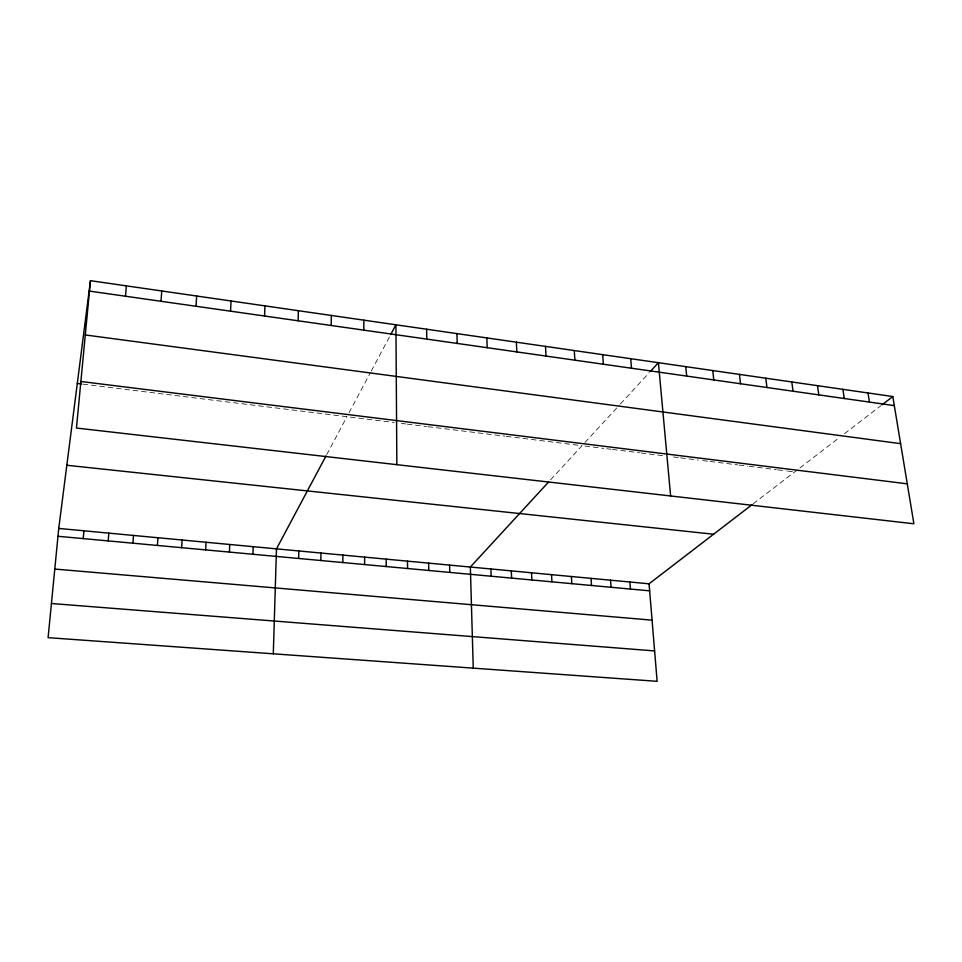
<?xml version="1.0" encoding="UTF-8"?>
<svg xmlns="http://www.w3.org/2000/svg" width="962" height="962" viewBox="0 0 962 962"><rect width="100%" height="100%" fill="white"/><g stroke="black" fill="none" stroke-linecap="round" stroke-linejoin="round"><path stroke-width="0.72" stroke-dasharray="4.81 3.61" d="M326.731 454.593L346.933 416.702M349.014 412.782L370.598 372.306M371.296 370.995L390.079 335.762M550.589 479.846L582.022 445.695L514.826 437.409M584.968 442.496L619.444 405.038M620.43 403.968L649.338 372.547M753.198 503.799L838.672 438.143M844.492 433.67L880.915 405.687M83.021 384.151L394.179 422.522M401.286 423.4L405.736 423.953M407.227 424.134L426.515 426.515M427.994 426.695L504.882 436.183M506.313 436.363L513.407 437.229M584.92 446.055L603.787 448.388M606.697 448.737L611.002 449.266M612.433 449.446L639.622 452.801M641.041 452.982L665.067 455.94M673.496 456.974L679.112 457.671M680.591 457.852L698.304 460.04M702.729 460.582L708.573 461.303M710.028 461.483L737.65 464.887M739.093 465.067L747.751 466.137M749.206 466.317L776.31 469.66M777.717 469.841L786.207 470.887M787.613 471.055L794.684 471.933"/><path stroke-width="1.44" d="M363.816 330.146L363.852 320.154M364.61 564.55L364.634 557.13M342.833 562.542L342.905 555.086M331.193 325.505L331.337 315.464M320.839 560.521L320.971 553.03M298.653 558.477L298.821 550.961M298.112 320.803L298.376 310.702M273.292 653.811L276.479 548.857L326.022 455.916M252.946 554.256L253.222 546.681M264.574 316.029L264.935 305.868M229.413 552.092L229.75 544.48M230.543 311.183L231.036 300.974M205.652 549.903L206.048 542.255M181.65 547.691L182.107 540.007M196.032 306.277L196.645 296.007M157.407 545.454L157.924 537.746M161.015 301.286L161.748 290.969M132.924 543.193L133.502 535.449M125.493 296.236L126.359 285.858M108.189 540.909L108.826 533.14M83.213 538.612L83.91 530.796M90.452 280.676L76.455 428.042L913.9 523.785L892.808 396.548L90.452 280.676L58.742 528.439L48.1 637.662L657.13 681.324L649.061 583.802L752.043 504.689M390.728 334.548L395.923 324.795L396.861 464.67M548.617 481.998L470.346 567.039L473.256 668.145M650.336 371.452L658.405 362.698L670.622 495.971M882.106 404.774L892.808 396.548M51.431 603.511L654.605 650.925M54.786 569.059L652.068 620.153M57.973 536.279L649.639 590.836M58.742 528.439L649.061 583.802M66.823 465.259L713.588 534.235M80.88 381.493L907.274 483.826M77.297 383.441L81.59 383.97M85.293 334.956L900.612 443.662M89.454 291.101L894.311 405.627M868.001 392.977L869.444 402.092M842.904 389.345L844.287 398.508M817.508 385.678L818.818 394.889M791.798 381.962L793.037 391.221M765.776 378.21L766.942 387.506M739.429 374.398L740.524 383.754M712.758 370.55L713.78 379.942M685.75 366.654L686.7 376.094M630.711 358.706L631.505 368.242M629.894 582.01L630.435 589.057M602.669 354.653L603.378 364.237M610.569 580.194L611.062 587.277M591.065 578.366L591.522 585.473M574.266 350.553L574.891 360.185M571.392 576.515L571.813 583.657M545.502 346.392L546.031 356.072M551.539 574.651L551.923 581.818M531.517 572.775L531.854 579.966M516.366 342.183L516.81 351.912M511.303 570.887L511.604 578.102M486.844 337.927L487.193 347.703M490.921 568.975L491.173 576.226M456.938 333.598L457.19 343.434M449.591 565.091L449.759 572.402M426.635 329.22L426.791 339.105M428.643 563.131L428.763 570.466M407.503 561.147L407.575 568.518M386.171 559.15L386.195 566.546"/></g></svg>
